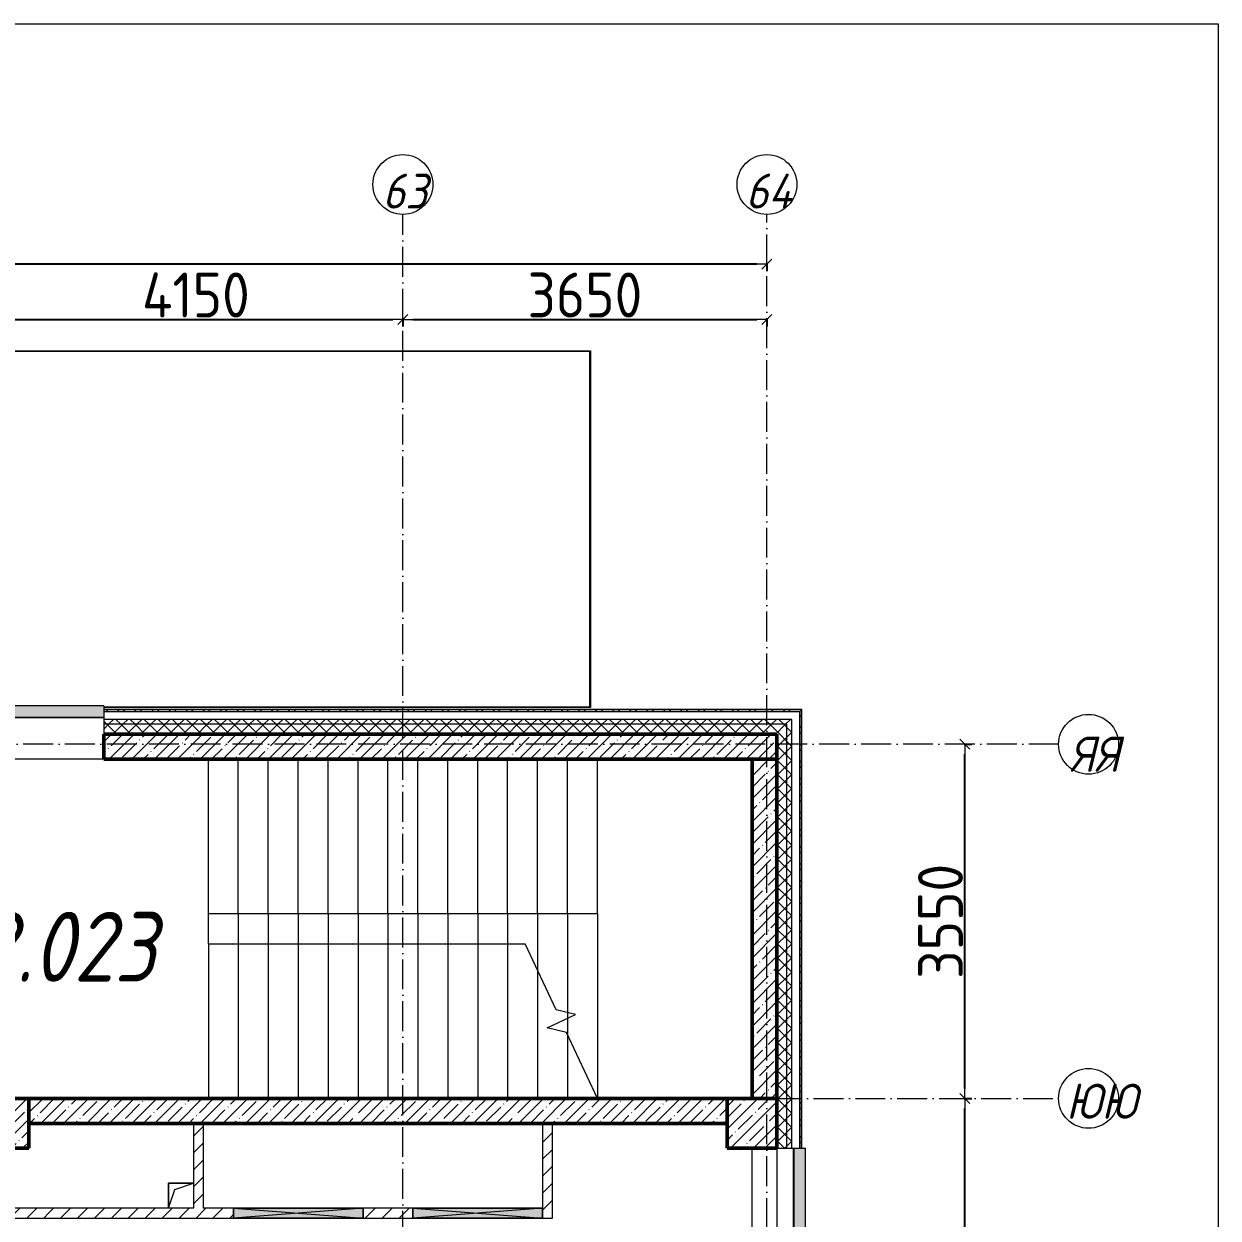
# Model space of a CAD drawing. Header units: millimetres. Extents: x -12989 to 629078, y -109036 to 555275.
# Drawn here: x 136960 to 148933, y 144545 to 156516 of the extents above; entities that cross this region are included whole.
import ezdxf

# ---------------------------------------------------------------- set-up
doc = ezdxf.new("R2010")
doc.units = ezdxf.units.MM
doc.linetypes.add('50_200_ШТРИХ_1Т_ш5_п1_п1_', pattern=[700, 500, -100, 0, -100])
for name, color, linetype, lineweight in [('A-____-____-DIMS', 7, 'Continuous', 9), ('A-DETL-GENF-OTLN', 7, 'Continuous', 9), ('A-FLOR-____-OTLN', 7, 'Continuous', 9), ('A-GENM-____-OTLN', 7, 'Continuous', 9), ('A-GLAZ-____-OTLN', 7, 'Continuous', 9), ('A-WALL-____-MCUT', 7, 'Continuous', 13), ('A-WALL-____-MCUT-1', 7, 'Continuous', 9), ('A-WALL-____-MCUT-2', 7, 'Continuous', 50), ('A-WALL-____-OTLN', 7, 'Continuous', 9), ('A-WALL-____-PATT-1', 7, 'Continuous', 9), ('A-WALL-FNSH-MCUT-1', 7, 'Continuous', 9), ('I-WALL-____-OTLN', 7, 'Continuous', 9), ('S-COLS-____-MCUT', 7, 'Continuous', 50), ('S-COLS-____-OTLN', 7, 'Continuous', 9), ('S-GRID-____-IDEN', 7, 'Continuous', 9), ('S-GRID-____-OTLN-1', 7, '50_200_ШТРИХ_1Т_ш5_п1_п1_', 9), ('S-STRS-____-MBND', 7, 'Continuous', 9), ('S-STRS-____-OTLN-1', 7, 'Continuous', 9), ('Марки помещений', 7, 'Continuous', 9)]:
    doc.layers.add(name, color=color, linetype=linetype, lineweight=lineweight)
doc.layers.add('A-GLAZ-____-OTLN-1', color=7, linetype='Continuous', lineweight=9, true_color=0xc0c0c0)
doc.styles.add('ISOCPEUR_I_2', font='isocpeui.ttf', dxfattribs={"width": 0.85, "height": 2.3})
doc.styles.add('ISOCPEUR_I_9', font='isocpeui.ttf', dxfattribs={"width": 0.9, "height": 250})
doc.styles.add('СПДС', font='isocpeur.ttf', dxfattribs={"width": 0.9})
doc.dimstyles.new('Размера А3', dxfattribs={"dimtxt": 200, "dimasz": 100, "dimexe": 70, "dimexo": 100, "dimgap": 20, "dimtad": 1, "dimdec": 0, "dimrnd": 10, "dimzin": 0, "dimdsep": 46, "dimtxsty": 'СПДС', "dimblk": 'ARROWHEAD_6', "dimcen": 1, "dimclrd": 256, "dimclre": 256, "dimclrt": 256, "dimazin": 0, "dimtfac": 1, "dimtdec": 0, "dimtmove": 2, "dimatfit": 3, "dimfxl": 1, "dimtolj": 1, "dimtzin": 0, "dimarcsym": 0})
pattern_1 = [(45, (43259.71, 63713.66), (-85.53659, 85.53659), []), (45, (43316.74, 63713.66), (-85.53659, 85.53659), [])]
pattern_2 = [(45, (43259.71, 63713.66), (-70.71068, 70.71068), []), (135, (43259.71, 63713.66), (-70.71068, -70.71068), [])]
pattern_3 = [(45, (43259.71, 63713.66), (-84.85281, 84.85281), [])]
pattern_4 = [(45, (43259.71, 63713.66), (-114.04925, 114.04925), []), (45, (43373.76, 63713.66), (-114.04925, 114.04925), [201.612, -40.322, 3.353, -36.97])]

# ---------------------------------------------------------------- blocks, each defined once
blk = doc.blocks.new('BSC_Колонна _Прямоугольная - 500х500-V104-АР1_План отверстий 2 этажа в осях 1-64_Ю-ЯЯ')
at = {"layer": 'S-COLS-____-OTLN'}
h = blk.add_hatch(dxfattribs=at)
h.set_pattern_fill('FP_117', color=256, style=0, pattern_type=2)
h.set_pattern_definition([(135, (81781.04, -101000), (-114.04925, -114.04925), []), (135, (81781.04, -100885.95), (-114.04925, -114.04925), [201.613, -40.323, 3.353, -36.97])])
h.paths.add_polyline_path([(250, 250), (-250, 250), (-250, -250), (250, -250)], flags=0)
at = {"layer": 'S-COLS-____-MCUT'}
for p, q in [((250, 250), (-250, 250)), ((-250, 250), (-250, -250)), ((250, -250), (250, 250)), ((-250, -250), (250, -250))]:
    blk.add_line(p, q, dxfattribs=at)
blk = doc.blocks.new('BSC_Колонна _Прямоугольная - 500х500-V148-АР1_План отверстий 2 этажа в осях 1-64_Ю-ЯЯ')
at = {"layer": 'S-COLS-____-OTLN'}
h = blk.add_hatch(dxfattribs=at)
h.set_pattern_fill('FP_162', color=256, style=0, pattern_type=2)
h.set_pattern_definition([(135, (81781.04, -93500), (-114.04925, -114.04925), []), (135, (81781.04, -93385.95), (-114.04925, -114.04925), [201.613, -40.323, 3.353, -36.97])])
h.paths.add_polyline_path([(250, 250), (-250, 250), (-250, -250), (250, -250)], flags=0)
at = {"layer": 'S-COLS-____-MCUT'}
for p, q in [((250, 250), (-250, 250)), ((-250, 250), (-250, -250)), ((250, -250), (250, 250)), ((-250, -250), (250, -250))]:
    blk.add_line(p, q, dxfattribs=at)
blk = doc.blocks.new('Отлив_СКБ - Отлив витража_120_НВФ-31885687-АР1_План отверстий 2 этажа в осях 1-64_Ю-ЯЯ')
at = {"layer": 'A-GLAZ-____-OTLN-1'}
for points in [[(0, 0), (0, -2), (1800, -2), (1800, 0), (1023, 0)], [(0, -83), (0, -120), (1800, -120), (1800, -2), (0, -2), (0, -63)]]:
    blk.add_hatch(color=256, dxfattribs=at).paths.add_polyline_path(points, flags=0)
at = {"layer": 'A-GLAZ-____-OTLN'}
for p, q in [((0, 0), (1800, 0)), ((1800, -2), (0, -2)), ((0, -120), (0, -83)), ((1800, -83), (1800, -120)), ((0, -120), (1800, -120))]:
    blk.add_line(p, q, dxfattribs=at)
blk = doc.blocks.new('AR_Отверстие прямоугольное _в плите_ - AR_Отверстие прямоугольное _в плите_-V183-АР1_План отверстий 2 этажа в осях 1-64_Ю-ЯЯ')
at = {"layer": 'A-GENM-____-OTLN'}
for p, q in [((125, 125), (-125, 125)), ((-125, 125), (-125, -125)), ((-63, 63), (125, 125)), ((-125, -125), (-63, 63))]:
    blk.add_line(p, q, dxfattribs=at)
blk = doc.blocks.new('Отлив_СКБ - Отлив витража_120_НВФ-31885289-АР1_План отверстий 2 этажа в осях 1-64_Ю-ЯЯ')
at = {"layer": 'A-GLAZ-____-OTLN-1'}
for points in [[(1000, 2), (1000, 120), (0, 120), (0, 2), (162, 2)], [(1000, 0), (1000, 2), (0, 2), (0, 0), (162, 0)]]:
    blk.add_hatch(color=256, dxfattribs=at).paths.add_polyline_path(points, flags=0)
at = {"layer": 'A-GLAZ-____-OTLN'}
for p, q in [((0, 83), (0, 120)), ((1000, 120), (0, 120)), ((1000, 120), (1000, 83)), ((0, 2), (1000, 2)), ((1000, 0), (0, 0))]:
    blk.add_line(p, q, dxfattribs=at)
blk = doc.blocks.new('AR_Отверстие прямоугольное _в стене__БезПР - AR_Отверстие прямоугольное _в стене__БезПР-36824044-АР1_План отверстий 2 этажа в осях 1-64_Ю-ЯЯ')
at = {"layer": 'A-GLAZ-____-OTLN'}
blk.add_hatch(color=256, dxfattribs=at).paths.add_polyline_path([(650, -50), (650, 50), (-650, 50), (-650, -50)], flags=0)
at = {"layer": 'A-DETL-GENF-OTLN'}
for p, q in [((-650, -50), (-650, 50)), ((-650, 50), (650, 50)), ((650, 50), (-650, -50)), ((-650, 50), (650, -50)), ((650, 50), (-650, 50)), ((-650, 50), (-650, -50)), ((650, 50), (650, -50)), ((650, -50), (650, 50)), ((650, -50), (-650, -50)), ((-650, -50), (650, -50))]:
    blk.add_line(p, q, dxfattribs=at)
blk = doc.blocks.new('Ось сетки - Круг_Ø6_00__ISO-2_5_0_9K_-25732049-АР1_План отверстий 2 этажа в осях 1-64_Ю-ЯЯ')
at = {"layer": 'S-GRID-____-IDEN'}
blk.add_circle((0, 0), 3, dxfattribs=at)
blk = doc.blocks.new('ARROWHEAD_6')
at = {"color": 0, "linetype": 'Continuous'}
for p, q in [((0, 0), (-1, 0)), ((-0.5, -0.5), (0.5, 0.5))]:
    blk.add_line(p, q, dxfattribs=at)
blk = doc.blocks.new('*D2791')
at = {"layer": 'A-____-____-DIMS', "lineweight": -2, "transparency": 16777216}
for p, q in [((77758, 548862), (77758, 548786)), ((77858, 548856), (81808, 548856)), ((81908, 548862), (81908, 548786))]:
    blk.add_line(p, q, dxfattribs=at)
at = {"layer": 'Defpoints', "color": 0, "transparency": 16777216}
for p in [(77758, 548962), (81908, 548962), (81908, 548856)]:
    blk.add_point(p, dxfattribs=at)
at = {"layer": 'A-____-____-DIMS', "lineweight": -2, "transparency": 16777216, "xscale": 100, "yscale": 100, "zscale": 100, "rotation": 180}
blk.add_blockref('ARROWHEAD_6', (77758, 548856), dxfattribs=at)
at = {"layer": 'A-____-____-DIMS', "lineweight": -2, "transparency": 16777216, "xscale": 100, "yscale": 100, "zscale": 100}
blk.add_blockref('ARROWHEAD_6', (81908, 548856), dxfattribs=at)
at = {"layer": 'A-____-____-DIMS', "transparency": 16777216, "insert": (79833, 549101), "char_height": 450, "width": 2.38, "attachment_point": 5, "style": 'СПДС'}
blk.add_mtext('\\A1;4150', dxfattribs=at)
blk = doc.blocks.new('*D2792')
at = {"layer": 'A-____-____-DIMS', "lineweight": -2, "transparency": 16777216}
for p, q in [((81908, 548862), (81908, 548786)), ((82008, 548856), (85458, 548856)), ((85558, 548862), (85558, 548786))]:
    blk.add_line(p, q, dxfattribs=at)
at = {"layer": 'Defpoints', "color": 0, "transparency": 16777216}
for p in [(81908, 548962), (85558, 548962), (85558, 548856)]:
    blk.add_point(p, dxfattribs=at)
at = {"layer": 'A-____-____-DIMS', "lineweight": -2, "transparency": 16777216, "xscale": 100, "yscale": 100, "zscale": 100, "rotation": 180}
blk.add_blockref('ARROWHEAD_6', (81908, 548856), dxfattribs=at)
at = {"layer": 'A-____-____-DIMS', "lineweight": -2, "transparency": 16777216, "xscale": 100, "yscale": 100, "zscale": 100}
blk.add_blockref('ARROWHEAD_6', (85558, 548856), dxfattribs=at)
at = {"layer": 'A-____-____-DIMS', "transparency": 16777216, "insert": (83733, 549101), "char_height": 450, "width": 2.49, "attachment_point": 5, "style": 'СПДС'}
blk.add_mtext('\\A1;3650', dxfattribs=at)
blk = doc.blocks.new('*D2793')
at = {"layer": 'A-____-____-DIMS', "lineweight": -2, "transparency": 16777216}
for p, q in [((-17942, 549415), (-17942, 549339)), ((-17842, 549409), (32942, 549409)), ((85458, 549409), (34521, 549409)), ((85558, 549415), (85558, 549339))]:
    blk.add_line(p, q, dxfattribs=at)
at = {"layer": 'Defpoints', "color": 0, "transparency": 16777216}
for p in [(-17942, 549515), (85558, 549515), (85558, 549409)]:
    blk.add_point(p, dxfattribs=at)
at = {"layer": 'A-____-____-DIMS', "lineweight": -2, "transparency": 16777216, "xscale": 100, "yscale": 100, "zscale": 100, "rotation": 180}
blk.add_blockref('ARROWHEAD_6', (-17942, 549409), dxfattribs=at)
at = {"layer": 'A-____-____-DIMS', "lineweight": -2, "transparency": 16777216, "xscale": 100, "yscale": 100, "zscale": 100}
blk.add_blockref('ARROWHEAD_6', (85558, 549409), dxfattribs=at)
at = {"layer": 'A-____-____-DIMS', "transparency": 16777216, "insert": (32962, 549869), "char_height": 450, "width": 3.54, "attachment_point": 1, "line_spacing_factor": 1.149209, "style": 'СПДС'}
blk.add_mtext('\\A1;103500', dxfattribs=at)
blk = doc.blocks.new('*D2808')
at = {"layer": 'A-____-____-DIMS', "lineweight": -2, "transparency": 16777216}
for p, q in [((87537, 541047), (87613, 541047)), ((87543, 534697), (87543, 540947)), ((87537, 534597), (87613, 534597))]:
    blk.add_line(p, q, dxfattribs=at)
at = {"layer": 'Defpoints', "color": 0, "transparency": 16777216}
for p in [(87437, 541047), (87543, 541047), (87437, 534597)]:
    blk.add_point(p, dxfattribs=at)
at = {"layer": 'A-____-____-DIMS', "lineweight": -2, "transparency": 16777216, "xscale": 100, "yscale": 100, "zscale": 100}
for p, rotation in [((87543, 541047), 90), ((87543, 534597), 270)]:
    blk.add_blockref('ARROWHEAD_6', p, dxfattribs=dict(at, rotation=rotation))
at = {"layer": 'A-____-____-DIMS', "transparency": 16777216, "insert": (87298, 537822), "char_height": 450, "width": 2.56, "attachment_point": 5, "rotation": 90, "style": 'СПДС'}
blk.add_mtext('\\A1;6450', dxfattribs=at)
blk = doc.blocks.new('*D2809')
at = {"layer": 'A-____-____-DIMS', "lineweight": -2, "transparency": 16777216}
for p, q in [((87537, 544597), (87613, 544597)), ((87543, 541147), (87543, 544497)), ((87537, 541047), (87613, 541047))]:
    blk.add_line(p, q, dxfattribs=at)
at = {"layer": 'Defpoints', "color": 0, "transparency": 16777216}
for p in [(87437, 544597), (87543, 544597), (87437, 541047)]:
    blk.add_point(p, dxfattribs=at)
at = {"layer": 'A-____-____-DIMS', "lineweight": -2, "transparency": 16777216, "xscale": 100, "yscale": 100, "zscale": 100}
for p, rotation in [((87543, 544597), 90), ((87543, 541047), 270)]:
    blk.add_blockref('ARROWHEAD_6', p, dxfattribs=dict(at, rotation=rotation))
at = {"layer": 'A-____-____-DIMS', "transparency": 16777216, "insert": (87298, 542822), "char_height": 450, "width": 2.49, "attachment_point": 5, "rotation": 90, "style": 'СПДС'}
blk.add_mtext('\\A1;3550', dxfattribs=at)
blk = doc.blocks.new('2этаж')
at = {"layer": 'S-GRID-____-OTLN-1', "color": 251, "ltscale": 0.6, "true_color": 0x636466}
for p, q in [((81908.3, 508532.6), (81908.3, 549908.8)), ((85558.3, 498997), (85558.3, 549908.8)), ((88482.7, 544597), (-20260.4, 544597)), ((-20260.4, 541047), (88482.7, 541047))]:
    blk.add_line(p, q, dxfattribs=at)
at = {"layer": 'S-GRID-____-IDEN', "xscale": 99.99999999999993, "yscale": 99.99999999999993, "zscale": 99.99999999999993}
for p in [(81908.3, 550208.8), (85558.3, 550208.8)]:
    blk.add_blockref('Ось сетки - Круг_Ø6_00__ISO-2_5_0_9K_-25732049-АР1_План отверстий 2 этажа в осях 1-64_Ю-ЯЯ', p, dxfattribs=at)
for p, rotation in [((88782.7, 544597), 89.9999999999998), ((88782.7, 541047), 269.9999999999995)]:
    blk.add_blockref('Ось сетки - Круг_Ø6_00__ISO-2_5_0_9K_-25732049-АР1_План отверстий 2 этажа в осях 1-64_Ю-ЯЯ', p, dxfattribs=dict(at, rotation=rotation))
at = {"layer": 'S-GRID-____-IDEN', "char_height": 350, "attachment_point": 1, "style": 'ISOCPEUR_I_9'}
for s, insert, width in [('63', (81703.4, 550317.6), 404.05), ('64', (85344.4, 550317.6), 425.696), ('ЯЯ', (88597.7, 544673.1), 447.342), ('ЮЮ', (88557, 541193.6), 533.924)]:
    blk.add_mtext(s, dxfattribs=dict(at, insert=insert, width=width))
at = {"layer": 'A-____-____-DIMS'}
dim = blk.add_linear_dim(base=(85558.3, 549408.6), p1=(-17941.7, 549514.7), p2=(85558.3, 549514.7), dimstyle='Размера А3', override={"dimtxt": 450}, dxfattribs=at)
dim.commit()
dim.dimension.update_dxf_attribs({"geometry": '*D2793', "text_midpoint": (33731.2, 549568.6), "dimtype": 160})
for base, p1, p2, picture, middle in [((81908.3, 548856.4), (77758.3, 548962.5), (81908.3, 548962.5), '*D2791', (79833.3, 549101.4)), ((85558.3, 548856.4), (81908.3, 548962.5), (85558.3, 548962.5), '*D2792', (83733.3, 549101.4))]:
    dim = blk.add_linear_dim(base=base, p1=p1, p2=p2, dimstyle='Размера А3', override={"dimtxt": 450}, dxfattribs=at)
    dim.commit()
    dim.dimension.update_dxf_attribs({"geometry": picture, "text_midpoint": middle})
for base, p1, p2, picture, middle in [((87542.6, 544597), (87436.5, 541047), (87436.5, 544597), '*D2809', (87297.6, 542822)), ((87542.6, 541047), (87436.5, 534597), (87436.5, 541047), '*D2808', (87297.6, 537822))]:
    dim = blk.add_linear_dim(base=base, p1=p1, p2=p2, angle=90, dimstyle='Размера А3', override={"dimtxt": 450}, dxfattribs=at)
    dim.commit()
    dim.dimension.update_dxf_attribs({"geometry": picture, "text_midpoint": middle})

msp = doc.modelspace()

# ---------------------------------------------------------------- hatches: boundary and pattern name
at = {"layer": 'A-WALL-____-PATT-1'}
h = msp.add_hatch(dxfattribs=at)
h.set_pattern_fill('FP_3', color=256, style=0, pattern_type=2)
h.set_pattern_definition(pattern_1)
h.paths.add_polyline_path([(144739.7115, 149624.7006), (144759.7115, 149624.7006), (144759.7115, 149644.7006), (137759.7115, 149644.7006), (137759.7115, 149624.7006), (142224.5677, 149624.7006)], flags=0)
h.paths.add_polyline_path([(136759.7115, 149624.7006), (136759.7115, 149644.7006), (135009.7115, 149644.7006), (135009.7115, 149624.7006), (135154.5651, 149624.7006)], flags=0)
h.paths.add_polyline_path([(132503.3141, 149624.7006), (133209.7115, 149624.7006), (133209.7115, 149644.7006), (132269.7115, 149644.7006), (132269.7115, 149624.7006)], flags=0)
h = msp.add_hatch(dxfattribs=at)
h.set_pattern_fill('FP_3', color=256, style=0, pattern_type=2)
h.set_pattern_definition(pattern_1)
h.paths.add_polyline_path([(144759.7115, 133194.7006), (144759.7115, 134444.7006), (144739.7115, 134444.7006), (144739.7115, 133194.7006)], flags=0)
h.paths.add_polyline_path([(144739.7115, 136244.7006), (144759.7115, 136244.7006), (144759.7115, 137444.7006), (144739.7115, 137444.7006), (144739.7115, 137082.374)], flags=0)
h.paths.add_polyline_path([(144759.7115, 139244.7006), (144759.7115, 140444.7006), (144739.7115, 140444.7006), (144739.7115, 139244.7006)], flags=0)
h.paths.add_polyline_path([(144759.7115, 142244.7006), (144759.7115, 143444.7006), (144739.7115, 143444.7006), (144739.7115, 142244.7006)], flags=0)
h.paths.add_polyline_path([(144759.7115, 145244.7006), (144759.7115, 149624.7006), (144739.7115, 149624.7006), (144739.7115, 145244.7006)], flags=0)
h = msp.add_hatch(dxfattribs=at)
h.set_pattern_fill('FP_1', color=256, style=0, pattern_type=2)
h.set_pattern_definition(pattern_2)
h.paths.add_polyline_path([(144609.7115, 149494.7006), (144659.7115, 149494.7006), (144659.7115, 149544.7006), (137759.7115, 149544.7006), (137759.7115, 149494.7006), (142224.5677, 149494.7006)], flags=0)
h.paths.add_polyline_path([(132503.3141, 149494.7006), (133209.7115, 149494.7006), (133209.7115, 149544.7006), (132009.7115, 149544.7006), (132009.7115, 149494.7006)], flags=0)
h.paths.add_polyline_path([(135009.7115, 149494.7006), (136759.7115, 149494.7006), (136759.7115, 149544.7006), (135009.7115, 149544.7006)], flags=0)
h.paths.add_polyline_path([(130209.7115, 149494.7006), (130209.7115, 149544.7006), (129084.7115, 149544.7006), (129084.7115, 149494.7006), (129852.0631, 149494.7006)], flags=0)
h.paths.add_polyline_path([(127284.7115, 149494.7006), (127284.7115, 149544.7006), (126159.7115, 149544.7006), (126159.7115, 149494.7006), (127200.8121, 149494.7006)], flags=0)
h.paths.add_polyline_path([(120309.7115, 149494.7006), (121509.7115, 149494.7006), (121509.7115, 149544.7006), (120309.7115, 149544.7006)], flags=0)
h.paths.add_polyline_path([(118509.7115, 149494.7006), (118509.7115, 149544.7006), (114959.7115, 149544.7006), (114959.7115, 149494.7006), (117479.5584, 149494.7006)], flags=0)
h.paths.add_polyline_path([(113159.7115, 149494.7006), (113159.7115, 149544.7006), (111959.7115, 149544.7006), (111959.7115, 149494.7006)], flags=0)
h.paths.add_polyline_path([(110159.7115, 149494.7006), (110159.7115, 149544.7006), (108959.7115, 149544.7006), (108959.7115, 149494.7006)], flags=0)
h.paths.add_polyline_path([(107159.7115, 149494.7006), (107159.7115, 149544.7006), (105909.7115, 149544.7006), (105909.7115, 149494.7006), (106874.5544, 149494.7006)], flags=0)
h.paths.add_polyline_path([(103339.5531, 149494.7006), (104109.7115, 149494.7006), (104109.7115, 149544.7006), (102909.7115, 149544.7006), (102909.7115, 149494.7006)], flags=0)
h.paths.add_polyline_path([(101109.7115, 149494.7006), (101109.7115, 149544.7006), (99909.7115, 149544.7006), (99909.7115, 149494.7006), (100688.3021, 149494.7006)], flags=0)
h.paths.add_polyline_path([(98109.7115, 149494.7006), (98109.7115, 149544.7006), (96909.7115, 149544.7006), (96909.7115, 149494.7006)], flags=0)
h.paths.add_polyline_path([(94502.0497, 149494.7006), (95109.7115, 149494.7006), (95109.7115, 149544.7006), (93459.7115, 149544.7006), (93459.7115, 149494.7006), (93618.2994, 149494.7006)], flags=0)
h = msp.add_hatch(dxfattribs=at)
h.set_pattern_fill('FP_1', color=256, style=0, pattern_type=2)
h.set_pattern_definition(pattern_2)
h.paths.add_polyline_path([(144509.7115, 149394.7006), (144609.7115, 149394.7006), (144609.7115, 149494.7006), (137759.7115, 149494.7006), (137759.7115, 149394.7006), (142224.5677, 149394.7006)], flags=0)
h.paths.add_polyline_path([(136259.7115, 149394.7006), (136759.7115, 149394.7006), (136759.7115, 149494.7006), (135009.7115, 149494.7006), (135009.7115, 149400.7006), (135084.7115, 149400.7006), (135084.7115, 149394.7006), (135154.5651, 149394.7006)], flags=0)
h.paths.add_polyline_path([(132503.3141, 149394.7006), (133134.7115, 149394.7006), (133134.7115, 149400.7006), (133209.7115, 149400.7006), (133209.7115, 149494.7006), (132009.7115, 149494.7006), (132009.7115, 149394.7006)], flags=0)
h.paths.add_polyline_path([(129852.0631, 149394.7006), (130134.7115, 149394.7006), (130134.7115, 149400.7006), (130209.7115, 149400.7006), (130209.7115, 149494.7006), (129084.7115, 149494.7006), (129084.7115, 149400.7006), (129159.7115, 149400.7006), (129159.7115, 149394.7006)], flags=0)
h.paths.add_polyline_path([(127200.8121, 149394.7006), (127209.7115, 149394.7006), (127209.7115, 149400.7006), (127284.7115, 149400.7006), (127284.7115, 149494.7006), (126159.7115, 149494.7006), (126159.7115, 149394.7006), (126659.7115, 149394.7006)], flags=0)
h.paths.add_polyline_path([(120759.7115, 149394.7006), (121434.7115, 149394.7006), (121434.7115, 149400.7006), (121509.7115, 149400.7006), (121509.7115, 149494.7006), (120309.7115, 149494.7006), (120309.7115, 149400.7006), (120384.7115, 149400.7006), (120384.7115, 149394.7006)], flags=0)
h.paths.add_polyline_path([(118509.7115, 149394.7006), (118509.7115, 149494.7006), (114959.7115, 149494.7006), (114959.7115, 149400.7006), (115034.7115, 149400.7006), (115034.7115, 149394.7006), (118009.7115, 149394.7006)], flags=0)
h.paths.add_polyline_path([(111959.7115, 149394.7006), (113084.7115, 149394.7006), (113084.7115, 149400.7006), (113159.7115, 149400.7006), (113159.7115, 149494.7006), (111959.7115, 149494.7006)], flags=0)
h.paths.add_polyline_path([(109034.7115, 149394.7006), (110084.7115, 149394.7006), (110084.7115, 149400.7006), (110159.7115, 149400.7006), (110159.7115, 149494.7006), (108959.7115, 149494.7006), (108959.7115, 149400.7006), (109034.7115, 149400.7006)], flags=0)
h.paths.add_polyline_path([(107084.7115, 149394.7006), (107084.7115, 149400.7006), (107159.7115, 149400.7006), (107159.7115, 149494.7006), (105909.7115, 149494.7006), (105909.7115, 149400.7006), (105984.7115, 149400.7006), (105984.7115, 149394.7006), (106874.5544, 149394.7006)], flags=0)
h.paths.add_polyline_path([(104034.7115, 149394.7006), (104034.7115, 149400.7006), (104109.7115, 149400.7006), (104109.7115, 149494.7006), (102909.7115, 149494.7006), (102909.7115, 149400.7006), (102984.7115, 149400.7006), (102984.7115, 149394.7006), (103339.5531, 149394.7006)], flags=0)
h.paths.add_polyline_path([(101034.7115, 149394.7006), (101034.7115, 149400.7006), (101109.7115, 149400.7006), (101109.7115, 149494.7006), (99909.7115, 149494.7006), (99909.7115, 149400.7006), (99984.7115, 149400.7006), (99984.7115, 149394.7006), (100688.3021, 149394.7006)], flags=0)
h.paths.add_polyline_path([(96984.7115, 149394.7006), (98034.7115, 149394.7006), (98034.7115, 149400.7006), (98109.7115, 149400.7006), (98109.7115, 149494.7006), (96909.7115, 149494.7006), (96909.7115, 149400.7006), (96984.7115, 149400.7006)], flags=0)
h.paths.add_polyline_path([(95034.7115, 149394.7006), (95034.7115, 149400.7006), (95109.7115, 149400.7006), (95109.7115, 149494.7006), (93459.7115, 149494.7006), (93459.7115, 149394.7006), (94502.0497, 149394.7006)], flags=0)
h = msp.add_hatch(dxfattribs=at)
h.set_pattern_fill('FP_1', color=256, style=0, pattern_type=2)
h.set_pattern_definition(pattern_2)
h.paths.add_polyline_path([(144659.7115, 110529.7006), (144659.7115, 110794.7006), (144609.7115, 110794.7006), (144609.7115, 110529.7006)], flags=0)
h.paths.add_polyline_path([(144609.7115, 111794.7006), (144659.7115, 111794.7006), (144659.7115, 119494.7006), (144609.7115, 119494.7006), (144609.7115, 114480.6011)], flags=0)
h.paths.add_polyline_path([(144609.7115, 133194.7006), (144659.7115, 133194.7006), (144659.7115, 134444.7006), (144609.7115, 134444.7006), (144609.7115, 133853.5493)], flags=0)
h.paths.add_polyline_path([(144609.7115, 136244.7006), (144659.7115, 136244.7006), (144659.7115, 137444.7006), (144609.7115, 137444.7006), (144609.7115, 137082.374)], flags=0)
h.paths.add_polyline_path([(144659.7115, 139244.7006), (144659.7115, 140444.7006), (144609.7115, 140444.7006), (144609.7115, 139244.7006)], flags=0)
h.paths.add_polyline_path([(144659.7115, 142244.7006), (144659.7115, 143444.7006), (144609.7115, 143444.7006), (144609.7115, 142244.7006)], flags=0)
h.paths.add_polyline_path([(144659.7115, 145244.7006), (144659.7115, 149494.7006), (144609.7115, 149494.7006), (144609.7115, 145244.7006)], flags=0)
h = msp.add_hatch(dxfattribs=at)
h.set_pattern_fill('FP_13', color=256, style=0, pattern_type=2)
h.set_pattern_definition(pattern_4)
h.paths.add_polyline_path([(144509.7115, 149144.7006), (144509.7115, 149394.7006), (137759.7115, 149394.7006), (137759.7115, 149144.7006), (142224.5677, 149144.7006)], flags=0)
h = msp.add_hatch(dxfattribs=at)
h.set_pattern_fill('FP_1', color=256, style=0, pattern_type=2)
h.set_pattern_definition(pattern_2)
h.paths.add_polyline_path([(144509.7115, 110529.7006), (144609.7115, 110529.7006), (144609.7115, 110794.7006), (144509.7115, 110794.7006)], flags=0)
h.paths.add_polyline_path([(144609.7115, 111794.7006), (144609.7115, 119494.7006), (144515.7115, 119494.7006), (144515.7115, 119419.7006), (144509.7115, 119419.7006), (144509.7115, 111794.7006)], flags=0)
h.paths.add_polyline_path([(144609.7115, 133194.7006), (144609.7115, 134444.7006), (144515.7115, 134444.7006), (144515.7115, 134369.7006), (144509.7115, 134369.7006), (144509.7115, 133269.7006), (144515.7115, 133269.7006), (144515.7115, 133194.7006)], flags=0)
h.paths.add_polyline_path([(144515.7115, 136244.7006), (144609.7115, 136244.7006), (144609.7115, 137444.7006), (144509.7115, 137444.7006), (144509.7115, 136319.7006), (144515.7115, 136319.7006), (144515.7115, 136250.7006)], flags=0)
h.paths.add_polyline_path([(144515.7115, 139244.7006), (144609.7115, 139244.7006), (144609.7115, 140444.7006), (144515.7115, 140444.7006), (144515.7115, 140369.7006), (144509.7115, 140369.7006), (144509.7115, 139319.7006), (144515.7115, 139319.7006), (144515.7115, 139250.7006)], flags=0)
h.paths.add_polyline_path([(144515.7115, 142244.7006), (144609.7115, 142244.7006), (144609.7115, 143444.7006), (144515.7115, 143444.7006), (144515.7115, 143369.7006), (144509.7115, 143369.7006), (144509.7115, 142319.7006), (144515.7115, 142319.7006), (144515.7115, 142250.7006)], flags=0)
h.paths.add_polyline_path([(144609.7115, 145244.7006), (144609.7115, 149394.7006), (144509.7115, 149394.7006), (144509.7115, 145244.7006)], flags=0)
h = msp.add_hatch(dxfattribs=at)
h.set_pattern_fill('FP_13', color=256, style=0, pattern_type=2)
h.set_pattern_definition(pattern_4)
h.paths.add_polyline_path([(144509.7115, 145744.7006), (144509.7115, 149144.7006), (144259.7115, 149144.7006), (144259.7115, 145744.7006)], flags=0)
h = msp.add_hatch(dxfattribs=at)
h.set_pattern_fill('FP_13', color=256, style=0, pattern_type=2)
h.set_pattern_definition(pattern_4)
h.paths.add_polyline_path([(144009.7115, 145494.7006), (144009.7115, 145744.7006), (137009.7115, 145744.7006), (137009.7115, 145494.7006), (143992.0684, 145494.7006)], flags=0)
h = msp.add_hatch(dxfattribs=at)
h.set_pattern_fill('FP_4', color=256, style=0, pattern_type=2)
h.set_pattern_definition(pattern_3)
h.paths.add_polyline_path([(138659.7115, 144644.7006), (138759.7115, 144644.7006), (138759.7115, 145494.7006), (138659.7115, 145494.7006)], flags=0)
h = msp.add_hatch(dxfattribs=at)
h.set_pattern_fill('FP_4', color=256, style=0, pattern_type=2)
h.set_pattern_definition(pattern_3)
h.paths.add_polyline_path([(142224.5677, 144544.7006), (142259.7115, 144544.7006), (142259.7115, 145494.3531), (142159.7115, 145494.3531), (142159.7115, 144544.7006)], flags=0)
h = msp.add_hatch(dxfattribs=at)
h.set_pattern_fill('FP_4', color=256, style=0, pattern_type=2)
h.set_pattern_definition(pattern_3)
h.paths.add_polyline_path([(137209.7115, 144544.7006), (137209.7115, 144644.7006), (136509.7115, 144644.7006), (136509.7115, 144544.7006)], flags=0)
h = msp.add_hatch(dxfattribs=at)
h.set_pattern_fill('FP_4', color=256, style=0, pattern_type=2)
h.set_pattern_definition(pattern_3)
h.paths.add_polyline_path([(137209.7115, 144544.7006), (139059.7115, 144544.7006), (139059.7115, 144644.7006), (137209.7115, 144644.7006)], flags=0)
h.paths.add_polyline_path([(140859.7115, 144544.7006), (140859.7115, 144644.7006), (140359.7115, 144644.7006), (140359.7115, 144544.7006), (140457.0671, 144544.7006)], flags=0)

# ---------------------------------------------------------------- linework, layer by layer
at = {"color": 1, "lineweight": 0}
msp.add_lwpolyline([(35696.9246, 156516.3825), (148932.9246, 156516.3825), (148932.9246, 57688.3825), (35696.9246, 57688.3825)], close=True, dxfattribs=at)
at = {"layer": 'A-FLOR-____-OTLN'}
for p, q in [((138809.7115, 147294.7006), (138809.7115, 149144.7006)), ((138409.7115, 144894.7006), (138659.7115, 144894.7006)), ((138409.7115, 144644.7006), (138409.7115, 144894.7006))]:
    msp.add_line(p, q, dxfattribs=at)
at = {"layer": 'A-WALL-____-MCUT'}
for p, q in [((144739.7115, 149624.7006), (137759.7115, 149624.7006)), ((137759.7115, 149624.7006), (137759.7115, 149394.7006)), ((144739.7115, 149394.7006), (144739.7115, 149624.7006)), ((144509.7115, 149394.7006), (144509.7115, 149144.7006)), ((144739.7115, 145244.7006), (144739.7115, 149394.7006)), ((144509.7115, 145244.7006), (144739.7115, 145244.7006))]:
    msp.add_line(p, q, dxfattribs=at)
at = {"layer": 'A-WALL-____-MCUT-1'}
for p, q in [((144659.7115, 149544.7006), (137759.7115, 149544.7006)), ((144609.7115, 149494.7006), (137759.7115, 149494.7006)), ((144609.7115, 145244.7006), (144609.7115, 149494.7006)), ((144659.7115, 145244.7006), (144659.7115, 149544.7006))]:
    msp.add_line(p, q, dxfattribs=at)
at = {"layer": 'A-WALL-____-MCUT-2'}
for p, q in [((137759.7115, 149394.7006), (144509.7115, 149394.7006)), ((137759.7115, 149394.7006), (137759.7115, 149144.7006)), ((144509.7115, 145744.7006), (144509.7115, 149394.7006)), ((144509.7115, 149144.7006), (137759.7115, 149144.7006)), ((144259.7115, 149144.7006), (144259.7115, 145744.7006)), ((144509.7115, 149144.7006), (144509.7115, 145744.7006)), ((144009.7115, 145744.7006), (137009.7115, 145744.7006)), ((137009.7115, 145494.7006), (144009.7115, 145494.7006))]:
    msp.add_line(p, q, dxfattribs=at)
at = {"layer": 'A-WALL-____-OTLN'}
for p, q in [((137759.7115, 149144.7006), (136759.7115, 149144.7006)), ((144259.7115, 143444.7006), (144259.7115, 145244.7006)), ((144509.7115, 145244.7006), (144509.7115, 143444.7006))]:
    msp.add_line(p, q, dxfattribs=at)
at = {"layer": 'A-WALL-FNSH-MCUT-1'}
for p, q in [((144759.7115, 149644.7006), (137759.7115, 149644.7006)), ((137759.7115, 149644.7006), (137759.7115, 149624.7006)), ((137759.7115, 149624.7006), (144739.7115, 149624.7006)), ((144739.7115, 149624.7006), (144739.7115, 145244.7006)), ((144759.7115, 145244.7006), (144759.7115, 149644.7006)), ((138659.7115, 145494.7006), (138659.7115, 144644.7006)), ((138759.7115, 144644.7006), (138759.7115, 145494.7006)), ((142159.7115, 145494.3531), (142159.7115, 144644.7006)), ((142259.7115, 145494.3531), (142159.7115, 145494.3531)), ((142259.7115, 144544.7006), (142259.7115, 145494.3531)), ((144739.7115, 145244.7006), (144759.7115, 145244.7006)), ((138659.7115, 144644.7006), (136609.7115, 144644.7006)), ((139059.7115, 144644.7006), (138759.7115, 144644.7006)), ((140859.7115, 144644.7006), (140359.7115, 144644.7006)), ((136509.7115, 144544.7006), (139059.7115, 144544.7006)), ((140359.7115, 144544.7006), (140859.7115, 144544.7006)), ((142159.7115, 144544.7006), (142259.7115, 144544.7006))]:
    msp.add_line(p, q, dxfattribs=at)
at = {"layer": 'I-WALL-____-OTLN'}
for p, q in [((130189.9817, 153238.3878), (142641.0414, 153238.3878)), ((142635.0414, 153232.3878), (130189.9817, 153232.3878)), ((142635.0414, 149663.7006), (142635.0414, 153238.3878)), ((142641.0414, 153238.3878), (142641.0414, 149663.7006)), ((137759.7115, 149669.7006), (142635.0414, 149669.7006)), ((142641.0414, 149663.7006), (137759.7115, 149663.7006))]:
    msp.add_line(p, q, dxfattribs=at)
at = {"layer": 'S-STRS-____-MBND'}
for p, q in [((142295.4957, 146632.9891), (141986.9346, 147294.7006)), ((142206.7124, 146453.6665), (142489.9336, 146585.7347)), ((142489.9336, 146585.7347), (142295.4957, 146632.9891)), ((142401.1503, 146406.4122), (142206.7124, 146453.6665)), ((142709.7115, 145744.7006), (142401.1503, 146406.4122))]:
    msp.add_line(p, q, dxfattribs=at)
at = {"layer": 'S-STRS-____-OTLN-1'}
for p, q in [((138809.7115, 147594.3531), (138809.7115, 149144.3531)), ((139109.7115, 149144.3531), (138809.7115, 149144.3531)), ((139409.7115, 149144.3531), (139109.7115, 149144.3531)), ((139109.7115, 147594.3531), (139109.7115, 149144.3531)), ((139109.7115, 147594.3531), (139109.7115, 149144.3531)), ((139709.7115, 149144.3531), (139409.7115, 149144.3531)), ((139409.7115, 147594.3531), (139409.7115, 149144.3531)), ((139409.7115, 147594.3531), (139409.7115, 149144.3531)), ((140009.7115, 149144.3531), (139709.7115, 149144.3531)), ((139709.7115, 147594.3531), (139709.7115, 149144.3531)), ((139709.7115, 147594.3531), (139709.7115, 149144.3531)), ((140309.7115, 149144.3531), (140009.7115, 149144.3531)), ((140009.7115, 147594.3531), (140009.7115, 149144.3531)), ((140009.7115, 147594.3531), (140009.7115, 149144.3531)), ((140609.7115, 149144.3531), (140309.7115, 149144.3531)), ((140309.7115, 147594.3531), (140309.7115, 149144.3531)), ((140309.7115, 147594.3531), (140309.7115, 149144.3531)), ((140909.7115, 149144.3531), (140609.7115, 149144.3531)), ((140609.7115, 147594.3531), (140609.7115, 149144.3531)), ((140609.7115, 147594.3531), (140609.7115, 149144.3531)), ((141209.7115, 149144.3531), (140909.7115, 149144.3531)), ((140909.7115, 147594.3531), (140909.7115, 149144.3531)), ((140909.7115, 147594.3531), (140909.7115, 149144.3531)), ((141509.7115, 149144.3531), (141209.7115, 149144.3531)), ((141209.7115, 147594.3531), (141209.7115, 149144.3531)), ((141209.7115, 147594.3531), (141209.7115, 149144.3531)), ((141809.7115, 149144.3531), (141509.7115, 149144.3531)), ((141509.7115, 147594.3531), (141509.7115, 149144.3531)), ((141509.7115, 147594.3531), (141509.7115, 149144.3531)), ((142109.7115, 149144.3531), (141809.7115, 149144.3531)), ((141809.7115, 147594.3531), (141809.7115, 149144.3531)), ((141809.7115, 147594.3531), (141809.7115, 149144.3531)), ((142409.7115, 149144.3531), (142109.7115, 149144.3531)), ((142109.7115, 147594.3531), (142109.7115, 149144.3531)), ((142109.7115, 147594.3531), (142109.7115, 149144.3531)), ((142709.7115, 149144.3531), (142409.7115, 149144.3531)), ((142409.7115, 147594.3531), (142409.7115, 149144.3531)), ((142409.7115, 147594.3531), (142409.7115, 149144.3531)), ((144259.7115, 149144.3531), (142709.7115, 149144.3531)), ((142709.7115, 147594.3531), (142709.7115, 149144.3531)), ((142709.7115, 147594.3531), (142709.7115, 149144.3531)), ((139109.7115, 147594.3531), (138809.7115, 147594.3531)), ((139409.7115, 147594.3531), (139109.7115, 147594.3531)), ((139109.7115, 147594.3531), (139109.7115, 147294.7006)), ((139109.7115, 147594.3531), (139109.7115, 147294.7006)), ((139709.7115, 147594.3531), (139409.7115, 147594.3531)), ((139409.7115, 147594.3531), (139409.7115, 147294.7006)), ((139409.7115, 147594.3531), (139409.7115, 147294.7006)), ((140009.7115, 147594.3531), (139709.7115, 147594.3531)), ((139709.7115, 147594.3531), (139709.7115, 147294.7006)), ((139709.7115, 147594.3531), (139709.7115, 147294.7006)), ((140309.7115, 147594.3531), (140009.7115, 147594.3531)), ((140009.7115, 147594.3531), (140009.7115, 147294.7006)), ((140009.7115, 147594.3531), (140009.7115, 147294.7006)), ((140609.7115, 147594.3531), (140309.7115, 147594.3531)), ((140309.7115, 147594.3531), (140309.7115, 147294.7006)), ((140309.7115, 147594.3531), (140309.7115, 147294.7006)), ((140909.7115, 147594.3531), (140609.7115, 147594.3531)), ((140609.7115, 147594.3531), (140609.7115, 147294.7006)), ((140609.7115, 147594.3531), (140609.7115, 147294.7006)), ((141209.7115, 147594.3531), (140909.7115, 147594.3531)), ((140909.7115, 147594.3531), (140909.7115, 147294.7006)), ((140909.7115, 147594.3531), (140909.7115, 147294.7006)), ((141509.7115, 147594.3531), (141209.7115, 147594.3531)), ((141209.7115, 147594.3531), (141209.7115, 147294.7006)), ((141209.7115, 147594.3531), (141209.7115, 147294.7006)), ((141809.7115, 147594.3531), (141509.7115, 147594.3531)), ((141509.7115, 147594.3531), (141509.7115, 147294.7006)), ((141509.7115, 147594.3531), (141509.7115, 147294.7006)), ((142109.7115, 147594.3531), (141809.7115, 147594.3531)), ((141809.7115, 147594.3531), (141809.7115, 147294.7006)), ((141809.7115, 147594.3531), (141809.7115, 147294.7006)), ((142409.7115, 147594.3531), (142109.7115, 147594.3531)), ((142109.7115, 147594.3531), (142109.7115, 147031.4048)), ((142109.7115, 147594.3531), (142109.7115, 147031.4048)), ((142709.7115, 147594.3531), (142409.7115, 147594.3531)), ((142409.7115, 147594.3531), (142409.7115, 146605.2312)), ((142409.7115, 147594.3531), (142409.7115, 146605.2312)), ((142709.7115, 147594.3531), (142709.7115, 145744.7006)), ((142709.7115, 147594.3531), (142709.7115, 145744.7006)), ((138809.7115, 147294.7006), (138809.7115, 145744.7006)), ((138809.7115, 147294.7006), (139109.7115, 147294.7006)), ((138809.7115, 147294.7006), (138809.7115, 145744.7006)), ((139109.7115, 147294.7006), (139409.7115, 147294.7006)), ((139109.7115, 147294.7006), (139109.7115, 145744.7006)), ((139109.7115, 147294.7006), (139109.7115, 145744.7006)), ((139409.7115, 147294.7006), (139709.7115, 147294.7006)), ((139409.7115, 147294.7006), (139409.7115, 145744.7006)), ((139409.7115, 147294.7006), (139409.7115, 145744.7006)), ((139709.7115, 147294.7006), (140009.7115, 147294.7006)), ((139709.7115, 147294.7006), (139709.7115, 145744.7006)), ((139709.7115, 147294.7006), (139709.7115, 145744.7006)), ((140009.7115, 147294.7006), (140309.7115, 147294.7006)), ((140009.7115, 147294.7006), (140009.7115, 145744.7006)), ((140009.7115, 147294.7006), (140009.7115, 145744.7006)), ((140309.7115, 147294.7006), (140609.7115, 147294.7006)), ((140309.7115, 147294.7006), (140309.7115, 145744.7006)), ((140309.7115, 147294.7006), (140309.7115, 145744.7006)), ((140609.7115, 147294.7006), (140909.7115, 147294.7006)), ((140609.7115, 147294.7006), (140609.7115, 145744.7006)), ((140609.7115, 147294.7006), (140609.7115, 145744.7006)), ((140909.7115, 147294.7006), (141209.7115, 147294.7006)), ((140909.7115, 147294.7006), (140909.7115, 145744.7006)), ((140909.7115, 147294.7006), (140909.7115, 145744.7006)), ((141209.7115, 147294.7006), (141509.7115, 147294.7006)), ((141209.7115, 147294.7006), (141209.7115, 145744.7006)), ((141209.7115, 147294.7006), (141209.7115, 145744.7006)), ((141509.7115, 147294.7006), (141809.7115, 147294.7006)), ((141509.7115, 147294.7006), (141509.7115, 145744.7006)), ((141509.7115, 147294.7006), (141509.7115, 145744.7006)), ((141809.7115, 147294.7006), (141986.9346, 147294.7006)), ((141809.7115, 147294.7006), (141809.7115, 145744.7006)), ((141809.7115, 147294.7006), (141809.7115, 145744.7006)), ((142109.7115, 147031.4048), (142109.7115, 145744.7006)), ((142109.7115, 147031.4048), (142109.7115, 145744.7006)), ((142409.7115, 146605.2312), (142409.7115, 146548.3265)), ((142409.7115, 146605.2312), (142409.7115, 146548.3265)), ((142409.7115, 146548.3265), (142409.7115, 146388.0527)), ((142409.7115, 146548.3265), (142409.7115, 146388.0527)), ((142409.7115, 146388.0527), (142409.7115, 145744.7006)), ((142409.7115, 146388.0527), (142409.7115, 145744.7006))]:
    msp.add_line(p, q, dxfattribs=at)

# ---------------------------------------------------------------- block references
msp.add_blockref('2этаж', (58851.3748, -395302.2823))
at = {"layer": 'A-GENM-____-OTLN'}
msp.add_blockref('AR_Отверстие прямоугольное _в плите_ - AR_Отверстие прямоугольное _в плите_-V183-АР1_План отверстий 2 этажа в осях 1-64_Ю-ЯЯ', (138534.7115, 144769.7006), dxfattribs=at)
at = {"layer": 'A-GLAZ-____-OTLN'}
for name, p in [('Отлив_СКБ - Отлив витража_120_НВФ-31885289-АР1_План отверстий 2 этажа в осях 1-64_Ю-ЯЯ', (136759.7115, 149561.7006)), ('AR_Отверстие прямоугольное _в стене__БезПР - AR_Отверстие прямоугольное _в стене__БезПР-36824044-АР1_План отверстий 2 этажа в осях 1-64_Ю-ЯЯ', (139709.7115, 144594.7006)), ('AR_Отверстие прямоугольное _в стене__БезПР - AR_Отверстие прямоугольное _в стене__БезПР-36824044-АР1_План отверстий 2 этажа в осях 1-64_Ю-ЯЯ', (141509.7115, 144594.7006))]:
    msp.add_blockref(name, p, dxfattribs=at)
at = {"layer": 'A-GLAZ-____-OTLN', "rotation": 90}
msp.add_blockref('Отлив_СКБ - Отлив витража_120_НВФ-31885687-АР1_План отверстий 2 этажа в осях 1-64_Ю-ЯЯ', (144676.7115, 143444.7006), dxfattribs=at)
at = {"layer": 'S-COLS-____-OTLN', "rotation": 269.9999999999997}
for name, p in [('BSC_Колонна _Прямоугольная - 500х500-V148-АР1_План отверстий 2 этажа в осях 1-64_Ю-ЯЯ', (136759.7115, 145494.7006)), ('BSC_Колонна _Прямоугольная - 500х500-V104-АР1_План отверстий 2 этажа в осях 1-64_Ю-ЯЯ', (144259.7115, 145494.7006))]:
    msp.add_blockref(name, p, dxfattribs=at)

# ---------------------------------------------------------------- texts
at = {"layer": 'Марки помещений', "insert": (136468.0732, 147614.7984), "char_height": 700, "width": 785.65375, "attachment_point": 1, "style": 'ISOCPEUR_I_2'}
msp.add_mtext('2.023', dxfattribs=at)

doc.saveas('drawing.dxf')
